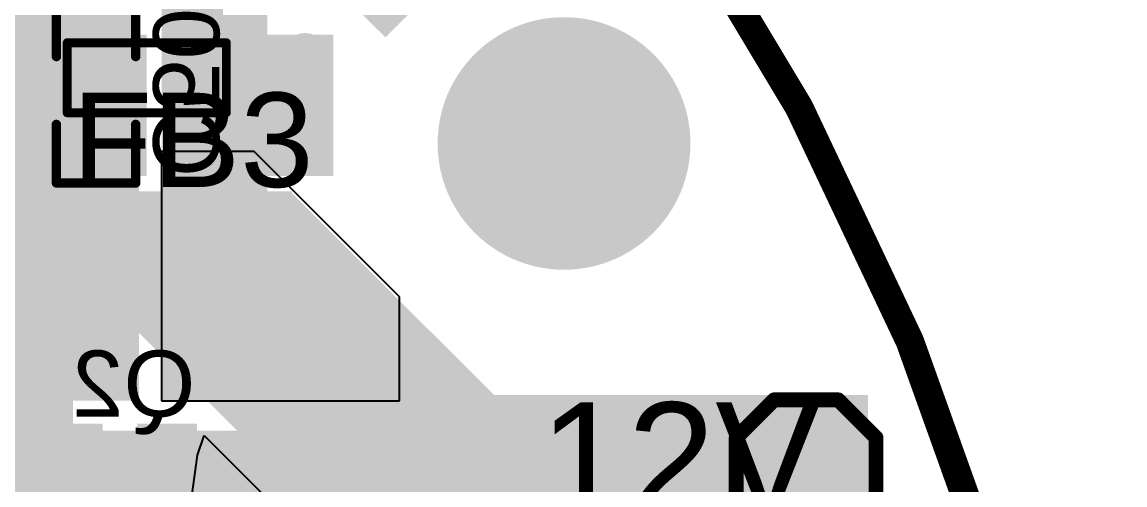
# Model space of a CAD drawing. Header units: millimetres. Extents: x -1.46 to 1.41, y -0.13 to 2.68.
# Drawn here: x 0.821 to 1.405, y 1.738 to 1.984 of the extents above; entities that cross this region are included whole.
import ezdxf

# ---------------------------------------------------------------- set-up
doc = ezdxf.new("R2010")
doc.units = ezdxf.units.MM
doc.header["$MEASUREMENT"] = 0
for name, color, linetype in [('BottomLayer', 5, 'Continuous'), ('BottomOverlay', 54, 'Continuous'), ('BottomPaste', 16, 'Continuous'), ('BottomSolder', 6, 'Continuous'), ('Mechanical2', 216, 'Continuous'), ('MultiLayer', 9, 'Continuous'), ('PadHoleLayer', 156, 'Continuous'), ('TopLayer', 1, 'Continuous'), ('TopOverlay', 2, 'Continuous'), ('TopPaste', 8, 'Continuous'), ('TopSolder', 216, 'Continuous'), ('ViaHoleLayer', 16, 'Continuous')]:
    doc.layers.add(name, color=color, linetype=linetype)
doc.styles.add('Arial', font='', dxfattribs={"height": 0.2})
doc.styles.get('Arial').set_extended_font_data('Arial')

# ---------------------------------------------------------------- blocks, each defined once
blk = doc.blocks.new('AO4882_MS_B_38')
at = {"layer": 'BottomLayer'}
for points in [[(-0.14567, 0.08681), (-0.05906, 0.08681), (-0.05906, 0.06319), (-0.14567, 0.06319)], [(0.05906, 0.08681), (0.14567, 0.08681), (0.14567, 0.06319), (0.05906, 0.06319)], [(-0.14567, 0.03681), (-0.05906, 0.03681), (-0.05906, 0.01319), (-0.14567, 0.01319)], [(0.05906, 0.03681), (0.14567, 0.03681), (0.14567, 0.01319), (0.05906, 0.01319)], [(-0.14567, -0.01319), (-0.05906, -0.01319), (-0.05906, -0.03681), (-0.14567, -0.03681)], [(0.05906, -0.01319), (0.14567, -0.01319), (0.14567, -0.03681), (0.05906, -0.03681)], [(-0.14567, -0.06319), (-0.05906, -0.06319), (-0.05906, -0.08681), (-0.14567, -0.08681)], [(0.05906, -0.06319), (0.14567, -0.06319), (0.14567, -0.08681), (0.05906, -0.08681)]]:
    blk.add_hatch(color=5, dxfattribs=at).paths.add_polyline_path(points)
at = {"layer": 'BottomPaste'}
for points in [[(-0.14567, 0.08681), (-0.05906, 0.08681), (-0.05906, 0.06319), (-0.14567, 0.06319)], [(0.05906, 0.08681), (0.14567, 0.08681), (0.14567, 0.06319), (0.05906, 0.06319)], [(-0.14567, 0.03681), (-0.05906, 0.03681), (-0.05906, 0.01319), (-0.14567, 0.01319)], [(0.05906, 0.03681), (0.14567, 0.03681), (0.14567, 0.01319), (0.05906, 0.01319)], [(-0.14567, -0.01319), (-0.05906, -0.01319), (-0.05906, -0.03681), (-0.14567, -0.03681)], [(0.05906, -0.01319), (0.14567, -0.01319), (0.14567, -0.03681), (0.05906, -0.03681)], [(-0.14567, -0.06319), (-0.05906, -0.06319), (-0.05906, -0.08681), (-0.14567, -0.08681)], [(0.05906, -0.06319), (0.14567, -0.06319), (0.14567, -0.08681), (0.05906, -0.08681)]]:
    blk.add_hatch(color=16, dxfattribs=at).paths.add_polyline_path(points)
at = {"layer": 'BottomSolder'}
for points in [[(-0.14967, 0.09081), (-0.05506, 0.09081), (-0.05506, 0.05919), (-0.14967, 0.05919)], [(0.05506, 0.09081), (0.14967, 0.09081), (0.14967, 0.05919), (0.05506, 0.05919)], [(-0.14967, 0.04081), (-0.05506, 0.04081), (-0.05506, 0.00919), (-0.14967, 0.00919)], [(0.05506, 0.04081), (0.14967, 0.04081), (0.14967, 0.00919), (0.05506, 0.00919)], [(-0.14967, -0.00919), (-0.05506, -0.00919), (-0.05506, -0.04081), (-0.14967, -0.04081)], [(0.05506, -0.00919), (0.14967, -0.00919), (0.14967, -0.04081), (0.05506, -0.04081)], [(-0.14967, -0.05919), (-0.05506, -0.05919), (-0.05506, -0.09081), (-0.14967, -0.09081)], [(0.05506, -0.05919), (0.14967, -0.05919), (0.14967, -0.09081), (0.05506, -0.09081)]]:
    blk.add_hatch(color=6, dxfattribs=at).paths.add_polyline_path(points)
at = {"layer": 'BottomOverlay', "const_width": 0.005}
for points in [[(-0.063, 0.1), (0.066, 0.1)], [(-0.063, -0.1), (0.066, -0.1)]]:
    blk.add_lwpolyline(points, dxfattribs=at)
at = {"layer": 'BottomOverlay'}
for points, const_width in [([(-0.06425, 0.1, 1), (-0.06175, 0.1, 1)], 0.0025), ([(0.06475, 0.1, 1), (0.06725, 0.1, 1)], 0.0025), ([(-0.15371, -0.077, 1), (-0.16836, -0.077, 1)], 0.01), ([(-0.17086, -0.077, 1), (-0.16586, -0.077, 1)], 0.005), ([(-0.15621, -0.077, 1), (-0.15121, -0.077, 1)], 0.005), ([(-0.06425, -0.1, 1), (-0.06175, -0.1, 1)], 0.0025), ([(0.06475, -0.1, 1), (0.06725, -0.1, 1)], 0.0025)]:
    blk.add_lwpolyline(points, format="xyb", close=True, dxfattribs=dict(at, const_width=const_width))
blk = doc.blocks.new('TEST_POINT_71')
at = {"layer": 'TopLayer'}
blk.add_hatch(color=1, dxfattribs=at).paths.add_polyline_path([(0.015, 0.03), (-0.015, 0.03), (-0.03, 0.015), (-0.03, -0.015), (-0.015, -0.03), (0.015, -0.03), (0.03, -0.015), (0.03, 0.015)])
at = {"layer": 'TopPaste'}
blk.add_hatch(color=8, dxfattribs=at).paths.add_polyline_path([(0.015, 0.03), (-0.015, 0.03), (-0.03, 0.015), (-0.03, -0.015), (-0.015, -0.03), (0.015, -0.03), (0.03, -0.015), (0.03, 0.015)])
at = {"layer": 'TopSolder'}
blk.add_hatch(color=216, dxfattribs=at).paths.add_polyline_path([(0.017, 0.034), (-0.017, 0.034), (-0.034, 0.017), (-0.034, -0.017), (-0.017, -0.034), (0.017, -0.034), (0.034, -0.017), (0.034, 0.017)])
at = {"layer": 'TopOverlay', "const_width": 0.00787}
for points in [[(-0.017, 0.037), (-0.037, 0.017)], [(0.017, 0.037), (-0.017, 0.037)], [(0.017, 0.037), (-0.017, 0.037)], [(0.037, 0.017), (0.017, 0.037)], [(-0.037, 0.017), (-0.037, -0.017)], [(0.037, 0.017), (0.037, -0.017)], [(-0.017, -0.037), (-0.037, -0.017)], [(0.037, -0.017), (0.017, -0.037)], [(0.017, -0.037), (-0.017, -0.037)], [(0.017, -0.037), (-0.017, -0.037)]]:
    blk.add_lwpolyline(points, dxfattribs=at)
at = {"layer": 'TopOverlay', "const_width": 0.00394}
for points in [[(-0.01897, 0.037, 1), (-0.01503, 0.037, 1)], [(-0.01897, 0.037, 1), (-0.01503, 0.037, 1)], [(-0.01897, 0.037, 1), (-0.01503, 0.037, 1)], [(0.01503, 0.037, 1), (0.01897, 0.037, 1)], [(0.01503, 0.037, 1), (0.01897, 0.037, 1)], [(0.01503, 0.037, 1), (0.01897, 0.037, 1)], [(-0.03897, 0.017, 1), (-0.03503, 0.017, 1)], [(-0.03897, 0.017, 1), (-0.03503, 0.017, 1)], [(0.03503, 0.017, 1), (0.03897, 0.017, 1)], [(0.03503, 0.017, 1), (0.03897, 0.017, 1)], [(-0.03897, -0.017, 1), (-0.03503, -0.017, 1)], [(-0.03897, -0.017, 1), (-0.03503, -0.017, 1)], [(0.03503, -0.017, 1), (0.03897, -0.017, 1)], [(0.03503, -0.017, 1), (0.03897, -0.017, 1)], [(-0.01897, -0.037, 1), (-0.01503, -0.037, 1)], [(-0.01897, -0.037, 1), (-0.01503, -0.037, 1)], [(-0.01897, -0.037, 1), (-0.01503, -0.037, 1)], [(0.01503, -0.037, 1), (0.01897, -0.037, 1)], [(0.01503, -0.037, 1), (0.01897, -0.037, 1)], [(0.01503, -0.037, 1), (0.01897, -0.037, 1)]]:
    blk.add_lwpolyline(points, format="xyb", close=True, dxfattribs=at)
blk = doc.blocks.new('CAP_0603_B_107')
at = {"layer": 'BottomLayer'}
for points in [[(-0.045, -0.0175), (-0.045, 0.0175), (-0.015, 0.0175), (-0.015, -0.0175)], [(0.015, -0.0175), (0.015, 0.0175), (0.045, 0.0175), (0.045, -0.0175)]]:
    blk.add_hatch(color=5, dxfattribs=at).paths.add_polyline_path(points)
at = {"layer": 'BottomPaste'}
for points in [[(-0.045, -0.0175), (-0.045, 0.0175), (-0.015, 0.0175), (-0.015, -0.0175)], [(0.015, -0.0175), (0.015, 0.0175), (0.045, 0.0175), (0.045, -0.0175)]]:
    blk.add_hatch(color=16, dxfattribs=at).paths.add_polyline_path(points)
at = {"layer": 'BottomSolder'}
for points in [[(-0.04736, -0.01986), (-0.04736, 0.01986), (-0.01264, 0.01986), (-0.01264, -0.01986)], [(0.01264, -0.01986), (0.01264, 0.01986), (0.04736, 0.01986), (0.04736, -0.01986)]]:
    blk.add_hatch(color=6, dxfattribs=at).paths.add_polyline_path(points)
at = {"layer": 'BottomOverlay', "const_width": 0.005}
for points in [[(-0.049, 0.021), (-0.018, 0.021)], [(-0.049, 0.021), (-0.049, -0.021)], [(0.018, 0.021), (0.049, 0.021)], [(0.049, 0.021), (0.049, -0.021)], [(-0.049, -0.021), (-0.018, -0.021)], [(0.018, -0.021), (0.049, -0.021)]]:
    blk.add_lwpolyline(points, dxfattribs=at)
at = {"layer": 'BottomOverlay', "const_width": 0.0025}
for points in [[(-0.05025, 0.021, 1), (-0.04775, 0.021, 1)], [(-0.05025, 0.021, 1), (-0.04775, 0.021, 1)], [(-0.01925, 0.021, 1), (-0.01675, 0.021, 1)], [(0.01675, 0.021, 1), (0.01925, 0.021, 1)], [(0.04775, 0.021, 1), (0.05025, 0.021, 1)], [(0.04775, 0.021, 1), (0.05025, 0.021, 1)], [(-0.05025, -0.021, 1), (-0.04775, -0.021, 1)], [(-0.05025, -0.021, 1), (-0.04775, -0.021, 1)], [(-0.01925, -0.021, 1), (-0.01675, -0.021, 1)], [(0.01675, -0.021, 1), (0.01925, -0.021, 1)], [(0.04775, -0.021, 1), (0.05025, -0.021, 1)], [(0.04775, -0.021, 1), (0.05025, -0.021, 1)]]:
    blk.add_lwpolyline(points, format="xyb", close=True, dxfattribs=at)
blk = doc.blocks.new('MPZ1608S121ATDH5_119')
at = {"layer": 'TopLayer'}
for points in [[(-0.03937, 0.01575), (-0.01575, 0.01575), (-0.01575, -0.01575), (-0.03937, -0.01575)], [(0.01575, 0.01575), (0.03937, 0.01575), (0.03937, -0.01575), (0.01575, -0.01575)]]:
    blk.add_hatch(color=1, dxfattribs=at).paths.add_polyline_path(points)
at = {"layer": 'TopPaste'}
for points in [[(-0.03937, 0.01575), (-0.01575, 0.01575), (-0.01575, -0.01575), (-0.03937, -0.01575)], [(0.01575, 0.01575), (0.03937, 0.01575), (0.03937, -0.01575), (0.01575, -0.01575)]]:
    blk.add_hatch(color=8, dxfattribs=at).paths.add_polyline_path(points)
at = {"layer": 'TopSolder'}
for points in [[(-0.04337, 0.01975), (-0.01175, 0.01975), (-0.01175, -0.01975), (-0.04337, -0.01975)], [(0.01175, 0.01975), (0.04337, 0.01975), (0.04337, -0.01975), (0.01175, -0.01975)]]:
    blk.add_hatch(color=216, dxfattribs=at).paths.add_polyline_path(points)
at = {"layer": 'TopOverlay', "const_width": 0.00472}
for points in [[(-0.042, 0.01869), (0.04226, 0.01869)], [(-0.042, -0.01844), (-0.042, 0.01869)], [(0.04226, -0.01844), (0.04226, 0.01869)], [(-0.042, -0.01844), (0.04226, -0.01844)]]:
    blk.add_lwpolyline(points, dxfattribs=at)
at = {"layer": 'TopOverlay', "const_width": 0.00236}
for points in [[(-0.04318, 0.01869, 1), (-0.04082, 0.01869, 1)], [(-0.04318, 0.01869, 1), (-0.04082, 0.01869, 1)], [(0.04108, 0.01869, 1), (0.04344, 0.01869, 1)], [(0.04108, 0.01869, 1), (0.04344, 0.01869, 1)], [(-0.04318, -0.01844, 1), (-0.04082, -0.01844, 1)], [(-0.04318, -0.01844, 1), (-0.04082, -0.01844, 1)], [(0.04108, -0.01844, 1), (0.04344, -0.01844, 1)], [(0.04108, -0.01844, 1), (0.04344, -0.01844, 1)]]:
    blk.add_lwpolyline(points, format="xyb", close=True, dxfattribs=at)
blk = doc.blocks.new('SOIC_8_B_157')
at = {"layer": 'BottomLayer'}
for points in [[(-0.13681, 0.06319), (-0.13681, 0.08681), (-0.07579, 0.08681), (-0.07579, 0.06319)], [(0.07579, 0.06319), (0.07579, 0.08681), (0.13681, 0.08681), (0.13681, 0.06319)], [(-0.13681, 0.01319), (-0.13681, 0.03681), (-0.07579, 0.03681), (-0.07579, 0.01319)], [(0.07579, 0.01319), (0.07579, 0.03681), (0.13681, 0.03681), (0.13681, 0.01319)], [(-0.13681, -0.03681), (-0.13681, -0.01319), (-0.07579, -0.01319), (-0.07579, -0.03681)], [(0.07579, -0.03681), (0.07579, -0.01319), (0.13681, -0.01319), (0.13681, -0.03681)], [(-0.13681, -0.08681), (-0.13681, -0.06319), (-0.07579, -0.06319), (-0.07579, -0.08681)], [(0.07579, -0.08681), (0.07579, -0.06319), (0.13681, -0.06319), (0.13681, -0.08681)]]:
    blk.add_hatch(color=5, dxfattribs=at).paths.add_polyline_path(points)
at = {"layer": 'BottomPaste'}
for points in [[(-0.13681, 0.06319), (-0.13681, 0.08681), (-0.07579, 0.08681), (-0.07579, 0.06319)], [(0.07579, 0.06319), (0.07579, 0.08681), (0.13681, 0.08681), (0.13681, 0.06319)], [(-0.13681, 0.01319), (-0.13681, 0.03681), (-0.07579, 0.03681), (-0.07579, 0.01319)], [(0.07579, 0.01319), (0.07579, 0.03681), (0.13681, 0.03681), (0.13681, 0.01319)], [(-0.13681, -0.03681), (-0.13681, -0.01319), (-0.07579, -0.01319), (-0.07579, -0.03681)], [(0.07579, -0.03681), (0.07579, -0.01319), (0.13681, -0.01319), (0.13681, -0.03681)], [(-0.13681, -0.08681), (-0.13681, -0.06319), (-0.07579, -0.06319), (-0.07579, -0.08681)], [(0.07579, -0.08681), (0.07579, -0.06319), (0.13681, -0.06319), (0.13681, -0.08681)]]:
    blk.add_hatch(color=16, dxfattribs=at).paths.add_polyline_path(points)
at = {"layer": 'BottomSolder'}
for points in [[(-0.14081, 0.05919), (-0.14081, 0.09081), (-0.07179, 0.09081), (-0.07179, 0.05919)], [(0.07179, 0.05919), (0.07179, 0.09081), (0.14081, 0.09081), (0.14081, 0.05919)], [(-0.14081, 0.00919), (-0.14081, 0.04081), (-0.07179, 0.04081), (-0.07179, 0.00919)], [(0.07179, 0.00919), (0.07179, 0.04081), (0.14081, 0.04081), (0.14081, 0.00919)], [(-0.14081, -0.04081), (-0.14081, -0.00919), (-0.07179, -0.00919), (-0.07179, -0.04081)], [(0.07179, -0.04081), (0.07179, -0.00919), (0.14081, -0.00919), (0.14081, -0.04081)], [(-0.14081, -0.09081), (-0.14081, -0.05919), (-0.07179, -0.05919), (-0.07179, -0.09081)], [(0.07179, -0.09081), (0.07179, -0.05919), (0.14081, -0.05919), (0.14081, -0.09081)]]:
    blk.add_hatch(color=6, dxfattribs=at).paths.add_polyline_path(points)
at = {"layer": 'BottomOverlay', "const_width": 0.005}
for points in [[(0.066, 0.099), (-0.072, 0.099)], [(0.066, -0.099), (-0.072, -0.099)]]:
    blk.add_lwpolyline(points, dxfattribs=at)
at = {"layer": 'BottomOverlay'}
for points, const_width in [([(-0.07325, 0.099, 1), (-0.07075, 0.099, 1)], 0.0025), ([(0.06475, 0.099, 1), (0.06725, 0.099, 1)], 0.0025), ([(-0.1216, -0.1, 1), (-0.1344, -0.1, 1)], 0.01), ([(-0.1369, -0.1, 1), (-0.1319, -0.1, 1)], 0.005), ([(-0.1241, -0.1, 1), (-0.1191, -0.1, 1)], 0.005), ([(-0.07325, -0.099, 1), (-0.07075, -0.099, 1)], 0.0025), ([(0.06475, -0.099, 1), (0.06725, -0.099, 1)], 0.0025)]:
    blk.add_lwpolyline(points, format="xyb", close=True, dxfattribs=dict(at, const_width=const_width))

msp = doc.modelspace()

# ---------------------------------------------------------------- hatches: boundary and pattern name
at = {"layer": 'BottomLayer'}
for points in [[(1.082, 2.044), (0.953, 2.173), (0.88451, 2.10451), (1.01351, 1.97551)], [(0.951, 1.783), (0.951, 2.025), (0.895, 2.025), (0.895, 1.783)], [(0.755, 1.954), (0.883, 1.954), (0.883, 1.997), (0.755, 1.997)], [(0.673, 1.783), (0.883, 1.783), (0.883, 1.944), (0.673, 1.944)], [(0.099, 1.678), (0.969, 1.678), (0.969, 1.767), (0.099, 1.767)]]:
    msp.add_hatch(color=5, dxfattribs=at).paths.add_polyline_path(points)
h = msp.add_hatch(color=5, dxfattribs=at)
edge = h.paths.add_edge_path()
edge.add_arc((0.971, 1.966), 0.01181, 0, 360)
h = msp.add_hatch(color=5, dxfattribs=at)
edge = h.paths.add_edge_path()
edge.add_arc((1.1081, 1.91929), 0.05906, 0, 360)
h = msp.add_hatch(color=5, dxfattribs=at)
edge = h.paths.add_edge_path()
edge.add_arc((0.971, 1.941), 0.01181, 0, 360)
h = msp.add_hatch(color=5, dxfattribs=at)
edge = h.paths.add_edge_path()
edge.add_arc((0.971, 1.916), 0.01181, 0, 360)
h = msp.add_hatch(color=5, dxfattribs=at)
edge = h.paths.add_edge_path()
edge.add_arc((0.926, 1.827), 0.01181, 0, 360)
h = msp.add_hatch(color=5, dxfattribs=at)
edge = h.paths.add_edge_path()
edge.add_arc((0.95209, 1.827), 0.01181, 0, 360)
h = msp.add_hatch(color=5, dxfattribs=at)
edge = h.paths.add_edge_path()
edge.add_arc((0.97818, 1.827), 0.01181, 0, 360)
h = msp.add_hatch(color=5, dxfattribs=at)
edge = h.paths.add_edge_path()
edge.add_arc((1.00426, 1.827), 0.01181, 0, 360)
h = msp.add_hatch(color=5, dxfattribs=at)
edge = h.paths.add_edge_path()
edge.add_arc((0.833, 1.822), 0.01181, 0, 360)
h = msp.add_hatch(color=5, dxfattribs=at)
edge = h.paths.add_edge_path()
edge.add_arc((0.926, 1.802), 0.01181, 0, 360)
h = msp.add_hatch(color=5, dxfattribs=at)
edge = h.paths.add_edge_path()
edge.add_arc((0.95209, 1.802), 0.01181, 0, 360)
h = msp.add_hatch(color=5, dxfattribs=at)
edge = h.paths.add_edge_path()
edge.add_arc((0.97818, 1.802), 0.01181, 0, 360)
h = msp.add_hatch(color=5, dxfattribs=at)
edge = h.paths.add_edge_path()
edge.add_arc((1.00426, 1.802), 0.01181, 0, 360)
h = msp.add_hatch(color=5, dxfattribs=at)
edge = h.paths.add_edge_path()
edge.add_arc((0.833, 1.797), 0.01181, 0, 360)
h = msp.add_hatch(color=5, dxfattribs=at)
edge = h.paths.add_edge_path()
edge.add_arc((0.86874, 1.75181), 0.01181, 0, 360)
h = msp.add_hatch(color=5, dxfattribs=at)
edge = h.paths.add_edge_path()
edge.add_arc((0.89482, 1.75181), 0.01181, 0, 360)
at = {"layer": 'BottomSolder'}
h = msp.add_hatch(color=6, dxfattribs=at)
edge = h.paths.add_edge_path()
edge.add_arc((1.1081, 1.91929), 0.06306, 0, 360)
h = msp.add_hatch(color=6, dxfattribs=at)
edge = h.paths.add_edge_path()
edge.add_arc((0.971, 1.966), 0.00591, 0, 360)
h = msp.add_hatch(color=6, dxfattribs=at)
edge = h.paths.add_edge_path()
edge.add_arc((0.971, 1.941), 0.00591, 0, 360)
h = msp.add_hatch(color=6, dxfattribs=at)
edge = h.paths.add_edge_path()
edge.add_arc((0.971, 1.916), 0.00591, 0, 360)
h = msp.add_hatch(color=6, dxfattribs=at)
edge = h.paths.add_edge_path()
edge.add_arc((0.926, 1.827), 0.00591, 0, 360)
h = msp.add_hatch(color=6, dxfattribs=at)
edge = h.paths.add_edge_path()
edge.add_arc((0.95209, 1.827), 0.00591, 0, 360)
h = msp.add_hatch(color=6, dxfattribs=at)
edge = h.paths.add_edge_path()
edge.add_arc((0.97818, 1.827), 0.00591, 0, 360)
h = msp.add_hatch(color=6, dxfattribs=at)
edge = h.paths.add_edge_path()
edge.add_arc((1.00426, 1.827), 0.00591, 0, 360)
h = msp.add_hatch(color=6, dxfattribs=at)
edge = h.paths.add_edge_path()
edge.add_arc((0.833, 1.822), 0.00591, 0, 360)
h = msp.add_hatch(color=6, dxfattribs=at)
edge = h.paths.add_edge_path()
edge.add_arc((0.926, 1.802), 0.00591, 0, 360)
h = msp.add_hatch(color=6, dxfattribs=at)
edge = h.paths.add_edge_path()
edge.add_arc((0.95209, 1.802), 0.00591, 0, 360)
h = msp.add_hatch(color=6, dxfattribs=at)
edge = h.paths.add_edge_path()
edge.add_arc((0.97818, 1.802), 0.00591, 0, 360)
h = msp.add_hatch(color=6, dxfattribs=at)
edge = h.paths.add_edge_path()
edge.add_arc((1.00426, 1.802), 0.00591, 0, 360)
h = msp.add_hatch(color=6, dxfattribs=at)
edge = h.paths.add_edge_path()
edge.add_arc((0.833, 1.797), 0.00591, 0, 360)
h = msp.add_hatch(color=6, dxfattribs=at)
edge = h.paths.add_edge_path()
edge.add_arc((0.86874, 1.75181), 0.00591, 0, 360)
h = msp.add_hatch(color=6, dxfattribs=at)
edge = h.paths.add_edge_path()
edge.add_arc((0.89482, 1.75181), 0.00591, 0, 360)
at = {"layer": 'MultiLayer'}
h = msp.add_hatch(color=9, dxfattribs=at)
edge = h.paths.add_edge_path()
edge.add_arc((1.1081, 1.91929), 0.05906, 0, 360)
at = {"layer": 'PadHoleLayer'}
h = msp.add_hatch(color=156, dxfattribs=at)
edge = h.paths.add_edge_path()
edge.add_arc((1.1081, 1.91929), 0.06693, 0, 360)
at = {"layer": 'TopLayer'}
for points in [[(0.789, 1.902), (0.88713, 1.902), (0.88713, 1.977), (0.789, 1.977)], [(0.986, 1.902), (0.986, 1.977), (0.902, 1.977), (0.902, 1.902)], [(0.433, 1.842), (0.964, 1.842), (0.964, 1.894), (0.433, 1.894)], [(1.023, 1.709), (1.0855, 1.7715), (0.9635, 1.8935), (0.901, 1.831)], [(0.993, 1.709), (1.031, 1.747), (0.89, 1.888), (0.852, 1.85)], [(0.868, 1.862), (0.938, 1.862), (0.938, 1.887), (0.868, 1.887)], [(0.598, 1.64937), (0.848, 1.64937), (0.848, 1.835), (0.598, 1.835)], [(1.269, 1.786), (0.9925, 1.786), (0.9925, 1.709), (1.269, 1.709)], [(0.857, 1.65), (0.918, 1.65), (0.918, 1.765), (0.857, 1.765)]]:
    msp.add_hatch(color=1, dxfattribs=at).paths.add_polyline_path(points)
h = msp.add_hatch(color=1, dxfattribs=at)
edge = h.paths.add_edge_path()
edge.add_arc((0.971, 1.966), 0.01181, 0, 360)
h = msp.add_hatch(color=1, dxfattribs=at)
edge = h.paths.add_edge_path()
edge.add_arc((1.1081, 1.91929), 0.05906, 0, 360)
h = msp.add_hatch(color=1, dxfattribs=at)
edge = h.paths.add_edge_path()
edge.add_arc((0.971, 1.941), 0.01181, 0, 360)
h = msp.add_hatch(color=1, dxfattribs=at)
edge = h.paths.add_edge_path()
edge.add_arc((0.971, 1.916), 0.01181, 0, 360)
h = msp.add_hatch(color=1, dxfattribs=at)
edge = h.paths.add_edge_path()
edge.add_arc((0.926, 1.827), 0.01181, 0, 360)
h = msp.add_hatch(color=1, dxfattribs=at)
edge = h.paths.add_edge_path()
edge.add_arc((0.95209, 1.827), 0.01181, 0, 360)
h = msp.add_hatch(color=1, dxfattribs=at)
edge = h.paths.add_edge_path()
edge.add_arc((0.97818, 1.827), 0.01181, 0, 360)
h = msp.add_hatch(color=1, dxfattribs=at)
edge = h.paths.add_edge_path()
edge.add_arc((1.00426, 1.827), 0.01181, 0, 360)
h = msp.add_hatch(color=1, dxfattribs=at)
edge = h.paths.add_edge_path()
edge.add_arc((0.833, 1.822), 0.01181, 0, 360)
h = msp.add_hatch(color=1, dxfattribs=at)
edge = h.paths.add_edge_path()
edge.add_arc((0.926, 1.802), 0.01181, 0, 360)
h = msp.add_hatch(color=1, dxfattribs=at)
edge = h.paths.add_edge_path()
edge.add_arc((0.95209, 1.802), 0.01181, 0, 360)
h = msp.add_hatch(color=1, dxfattribs=at)
edge = h.paths.add_edge_path()
edge.add_arc((0.97818, 1.802), 0.01181, 0, 360)
h = msp.add_hatch(color=1, dxfattribs=at)
edge = h.paths.add_edge_path()
edge.add_arc((1.00426, 1.802), 0.01181, 0, 360)
h = msp.add_hatch(color=1, dxfattribs=at)
edge = h.paths.add_edge_path()
edge.add_arc((0.833, 1.797), 0.01181, 0, 360)
h = msp.add_hatch(color=1, dxfattribs=at)
edge = h.paths.add_edge_path()
edge.add_arc((0.86874, 1.75181), 0.01181, 0, 360)
h = msp.add_hatch(color=1, dxfattribs=at)
edge = h.paths.add_edge_path()
edge.add_arc((0.89482, 1.75181), 0.01181, 0, 360)
at = {"layer": 'TopSolder'}
h = msp.add_hatch(color=216, dxfattribs=at)
edge = h.paths.add_edge_path()
edge.add_arc((1.1081, 1.91929), 0.06306, 0, 360)
h = msp.add_hatch(color=216, dxfattribs=at)
edge = h.paths.add_edge_path()
edge.add_arc((0.971, 1.966), 0.00591, 0, 360)
h = msp.add_hatch(color=216, dxfattribs=at)
edge = h.paths.add_edge_path()
edge.add_arc((0.971, 1.941), 0.00591, 0, 360)
h = msp.add_hatch(color=216, dxfattribs=at)
edge = h.paths.add_edge_path()
edge.add_arc((0.971, 1.916), 0.00591, 0, 360)
h = msp.add_hatch(color=216, dxfattribs=at)
edge = h.paths.add_edge_path()
edge.add_arc((0.926, 1.827), 0.00591, 0, 360)
h = msp.add_hatch(color=216, dxfattribs=at)
edge = h.paths.add_edge_path()
edge.add_arc((0.95209, 1.827), 0.00591, 0, 360)
h = msp.add_hatch(color=216, dxfattribs=at)
edge = h.paths.add_edge_path()
edge.add_arc((0.97818, 1.827), 0.00591, 0, 360)
h = msp.add_hatch(color=216, dxfattribs=at)
edge = h.paths.add_edge_path()
edge.add_arc((1.00426, 1.827), 0.00591, 0, 360)
h = msp.add_hatch(color=216, dxfattribs=at)
edge = h.paths.add_edge_path()
edge.add_arc((0.833, 1.822), 0.00591, 0, 360)
h = msp.add_hatch(color=216, dxfattribs=at)
edge = h.paths.add_edge_path()
edge.add_arc((0.926, 1.802), 0.00591, 0, 360)
h = msp.add_hatch(color=216, dxfattribs=at)
edge = h.paths.add_edge_path()
edge.add_arc((0.95209, 1.802), 0.00591, 0, 360)
h = msp.add_hatch(color=216, dxfattribs=at)
edge = h.paths.add_edge_path()
edge.add_arc((0.97818, 1.802), 0.00591, 0, 360)
h = msp.add_hatch(color=216, dxfattribs=at)
edge = h.paths.add_edge_path()
edge.add_arc((1.00426, 1.802), 0.00591, 0, 360)
h = msp.add_hatch(color=216, dxfattribs=at)
edge = h.paths.add_edge_path()
edge.add_arc((0.833, 1.797), 0.00591, 0, 360)
h = msp.add_hatch(color=216, dxfattribs=at)
edge = h.paths.add_edge_path()
edge.add_arc((0.86874, 1.75181), 0.00591, 0, 360)
h = msp.add_hatch(color=216, dxfattribs=at)
edge = h.paths.add_edge_path()
edge.add_arc((0.89482, 1.75181), 0.00591, 0, 360)
at = {"layer": 'ViaHoleLayer'}
h = msp.add_hatch(color=16, dxfattribs=at)
edge = h.paths.add_edge_path()
edge.add_arc((0.971, 1.966), 0.00591, 0, 360)
h = msp.add_hatch(color=16, dxfattribs=at)
edge = h.paths.add_edge_path()
edge.add_arc((0.971, 1.941), 0.00591, 0, 360)
h = msp.add_hatch(color=16, dxfattribs=at)
edge = h.paths.add_edge_path()
edge.add_arc((0.971, 1.916), 0.00591, 0, 360)
h = msp.add_hatch(color=16, dxfattribs=at)
edge = h.paths.add_edge_path()
edge.add_arc((0.926, 1.827), 0.00591, 0, 360)
h = msp.add_hatch(color=16, dxfattribs=at)
edge = h.paths.add_edge_path()
edge.add_arc((0.95209, 1.827), 0.00591, 0, 360)
h = msp.add_hatch(color=16, dxfattribs=at)
edge = h.paths.add_edge_path()
edge.add_arc((0.97818, 1.827), 0.00591, 0, 360)
h = msp.add_hatch(color=16, dxfattribs=at)
edge = h.paths.add_edge_path()
edge.add_arc((1.00426, 1.827), 0.00591, 0, 360)
h = msp.add_hatch(color=16, dxfattribs=at)
edge = h.paths.add_edge_path()
edge.add_arc((0.833, 1.822), 0.00591, 0, 360)
h = msp.add_hatch(color=16, dxfattribs=at)
edge = h.paths.add_edge_path()
edge.add_arc((0.926, 1.802), 0.00591, 0, 360)
h = msp.add_hatch(color=16, dxfattribs=at)
edge = h.paths.add_edge_path()
edge.add_arc((0.95209, 1.802), 0.00591, 0, 360)
h = msp.add_hatch(color=16, dxfattribs=at)
edge = h.paths.add_edge_path()
edge.add_arc((0.97818, 1.802), 0.00591, 0, 360)
h = msp.add_hatch(color=16, dxfattribs=at)
edge = h.paths.add_edge_path()
edge.add_arc((1.00426, 1.802), 0.00591, 0, 360)
h = msp.add_hatch(color=16, dxfattribs=at)
edge = h.paths.add_edge_path()
edge.add_arc((0.833, 1.797), 0.00591, 0, 360)
h = msp.add_hatch(color=16, dxfattribs=at)
edge = h.paths.add_edge_path()
edge.add_arc((0.86874, 1.75181), 0.00591, 0, 360)
h = msp.add_hatch(color=16, dxfattribs=at)
edge = h.paths.add_edge_path()
edge.add_arc((0.89482, 1.75181), 0.00591, 0, 360)

# ---------------------------------------------------------------- linework, layer by layer
at = {"layer": 'BottomLayer'}
for p, q in [((0.944, 1.915), (0.895, 1.915)), ((0.895, 1.915), (0.895, 1.78285)), ((1.021, 1.838), (0.944, 1.915)), ((1.021, 1.78285), (1.021, 1.838)), ((0.895, 1.78285), (1.021, 1.78285))]:
    msp.add_line(p, q, dxfattribs=at)
at = {"layer": 'Mechanical2', "const_width": 0.015}
msp.add_lwpolyline([(1.39764, 1.27953, 1), (-1.39764, 1.27953, 1)], format="xyb", close=True, dxfattribs=at)
at = {"layer": 'TopLayer'}
for p, q in [((0.914, 1.754), (0.9175, 1.7645)), ((0.9175, 1.7645), (0.97, 1.712)), ((0.9, 1.653), (0.914, 1.754))]:
    msp.add_line(p, q, dxfattribs=at)

# ---------------------------------------------------------------- block references
for name, p, rotation in [('SOIC_8_B_157', (0.68429, 2.00237), 180), ('CAP_0603_B_107', (0.86029, 1.94737), 90), ('TEST_POINT_71', (1.23629, 1.74637), 180), ('AO4882_MS_B_38', (0.823, 1.621), 90)]:
    msp.add_blockref(name, p, dxfattribs=dict(rotation=rotation))
msp.add_blockref('MPZ1608S121ATDH5_119', (0.887, 1.954))

# ---------------------------------------------------------------- texts
at = {"layer": 'BottomOverlay', "style": 'Arial', "text_generation_flag": 2}
msp.add_text('C50', height=0.035, rotation=270, dxfattribs=at).set_placement((0.89051, 1.90135))
msp.add_text('Q2', height=0.035, dxfattribs=at).set_placement((0.91282, 1.77451))
at = {"layer": 'TopOverlay', "style": 'Arial'}
msp.add_text('FB3', height=0.05, dxfattribs=at).set_placement((0.84741, 1.89622))
msp.add_text('12V', height=0.06, rotation=360, dxfattribs=at).set_placement((1.095, 1.722))

doc.saveas('drawing.dxf')
